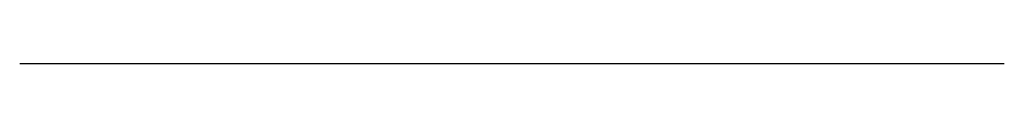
# Model space of a CAD drawing. Extents: x 0 to 4, y 0 to 0.
import ezdxf

# ---------------------------------------------------------------- set-up
doc = ezdxf.new("R2010")
doc.units = 0
doc.header["$MEASUREMENT"] = 0
doc.layers.get('0').update_dxf_attribs({"linetype": 'CONTINUOUS'})

msp = doc.modelspace()

# ---------------------------------------------------------------- linework, layer by layer
msp.add_lwpolyline([(4, 0), (0, 0)])

doc.saveas('drawing.dxf')
